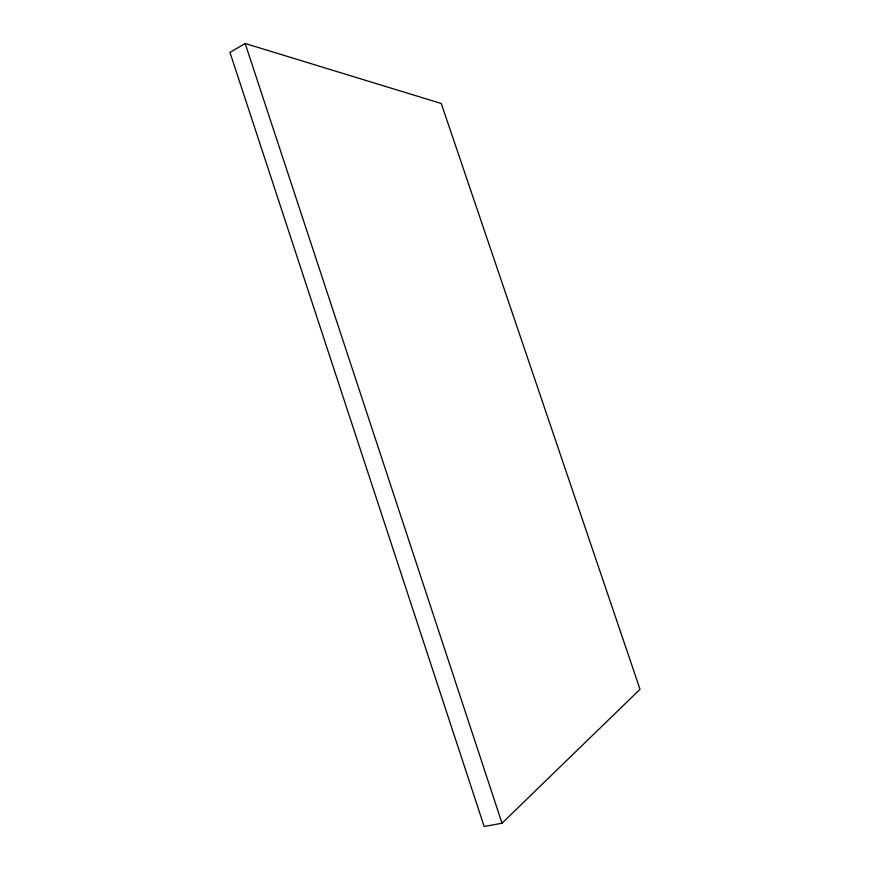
<?xml version="1.0" encoding="UTF-8"?>
<svg xmlns="http://www.w3.org/2000/svg" width="870" height="870" viewBox="0 0 870 870"><rect width="100%" height="100%" fill="white"/><g stroke="black" fill="none" stroke-linecap="round" stroke-linejoin="round"><path stroke-width="1.3" d="M502.012 823.237L640.026 689.301L441.253 103.497L245.166 43.5L229.974 52.417L484.166 826.5L502.012 823.237L245.166 43.5"/></g></svg>
